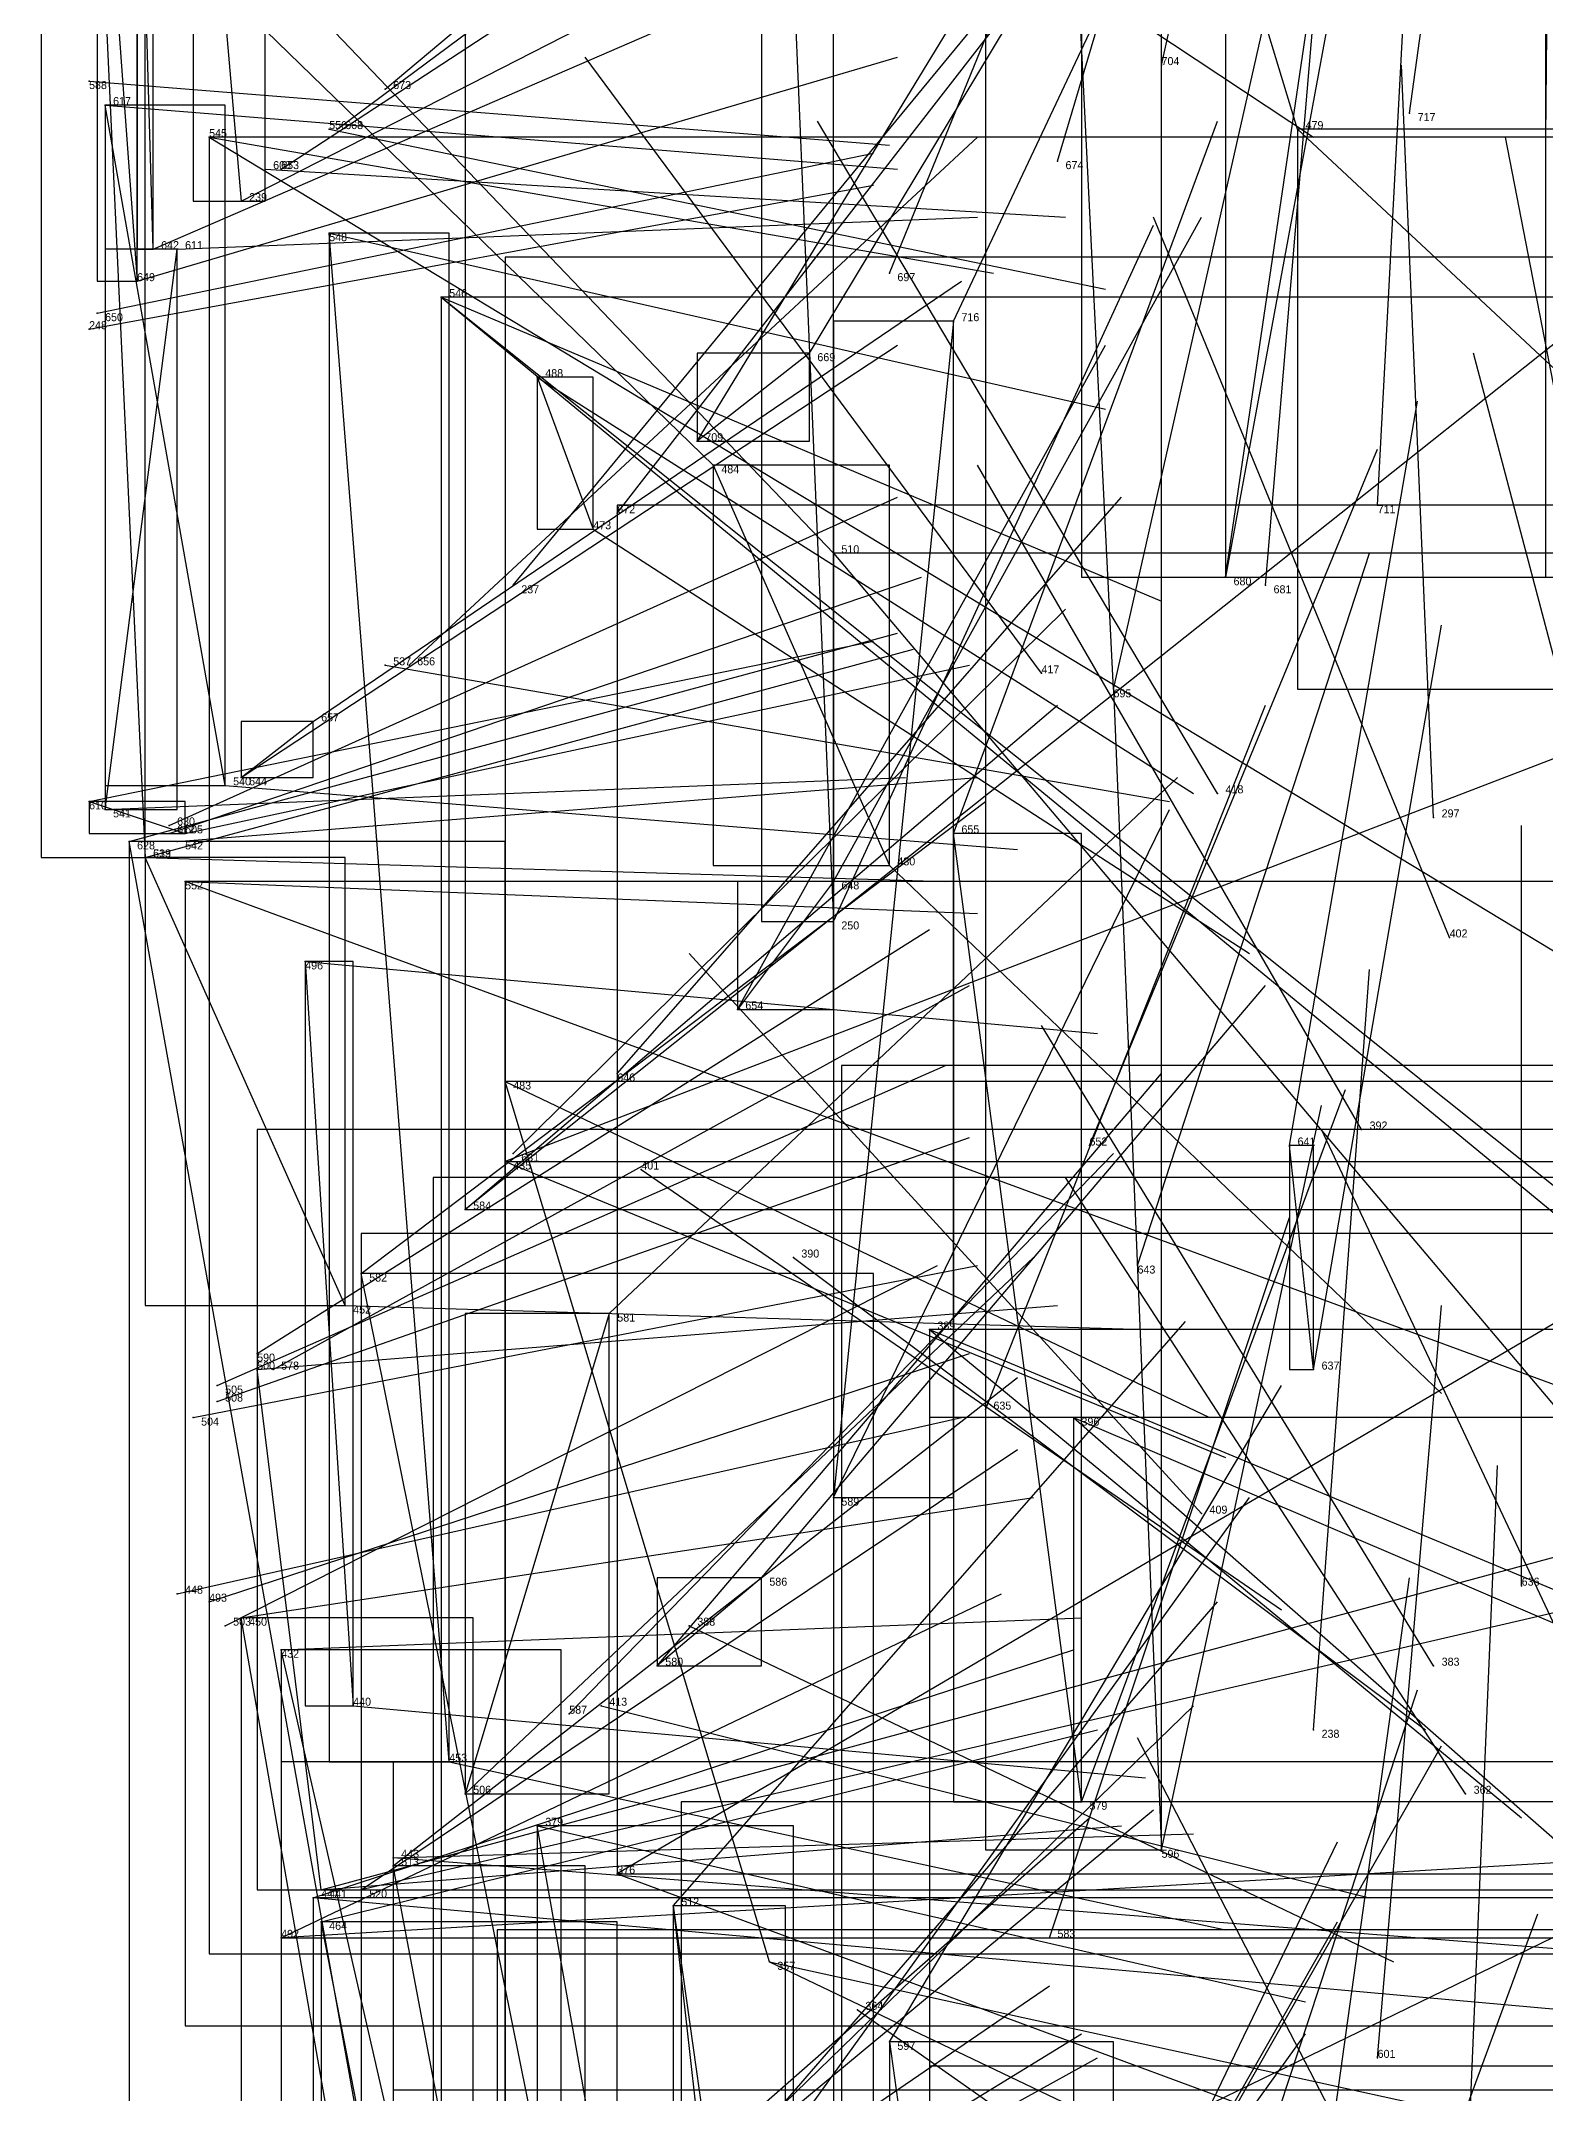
# Model space of a CAD drawing. Extents: x 59.1 to 70.8, y 600.3 to 605.1.
# Drawn here: x 68.106 to 68.294, y 601.1245 to 601.381 of the extents above; entities that cross this region are included whole.
import ezdxf

# ---------------------------------------------------------------- set-up
doc = ezdxf.new("R2010")
doc.units = 0
for name, color, linetype in [('Clients', 3, 'CONTINUOUS'), ('Facilities', 3, 'CONTINUOUS'), ('Facilities_lines', 3, 'CONTINUOUS'), ('Min_max_boxes', 1, 'CONTINUOUS'), ('Normals', 1, 'CONTINUOUS'), ('Source_points', 5, 'CONTINUOUS'), ('Text', 3, 'CONTINUOUS')]:
    doc.layers.add(name, color=color, linetype=linetype)

msp = doc.modelspace()

# ---------------------------------------------------------------- linework, layer by layer
at = {"layer": 'Clients', "color": 5}
for p in [(68.114, 601.373, 445.035), (68.131, 601.361, 445.398), (68.142, 601.357, 444.881), (68.123, 601.355, 445.076), (68.118, 601.351, 445.274), (68.188, 601.331, 445.565), (68.175, 601.32, 444.723), (68.254, 601.314, 445.521), (68.14, 601.296, 445.325), (68.124, 601.282, 445.007), (68.22, 601.282, 445.497), (68.117, 601.281, 445.098), (68.119, 601.279, 444.871), (68.119, 601.279, 445.076), (68.212, 601.278, 444.518), (68.124, 601.276, 444.792), (68.205, 601.271, 445.438), (68.193, 601.26, 445.378), (68.164, 601.251, 444.564), (68.164, 601.241, 444.606), (68.262, 601.243, 445.407), (68.159, 601.235, 445.196), (68.146, 601.227, 445.137), (68.133, 601.215, 444.755), (68.205, 601.199, 445.236), (68.131, 601.184, 444.673), (68.136, 601.18, 444.594), (68.183, 601.178, 445.119), (68.145, 601.173, 444.518), (68.159, 601.162, 444.999), (68.168, 601.158, 444.364), (68.15, 601.154, 444.543), (68.246, 601.155, 445.166), (68.15, 601.153, 444.938), (68.178, 601.152, 444.287), (68.14, 601.149, 444.743), (68.146, 601.15, 444.872), (68.141, 601.146, 444.678), (68.136, 601.144, 444.812)]:
    msp.add_point(p, dxfattribs=at)
at = {"layer": 'Facilities', "color": 3}
for p in [(68.246, 601.378, 445.801), (68.112, 601.376, 445.109), (68.149, 601.375, 445.582), (68.277, 601.372, 445.727), (68.127, 601.369, 444.957), (68.142, 601.37, 444.937), (68.143, 601.37, 445.522), (68.263, 601.37, 444.644), (68.294, 601.369, 445.621), (68.134, 601.365, 445.005), (68.136, 601.365, 445.458), (68.233, 601.366, 445.741), (68.12, 601.355, 445.335), (68.212, 601.352, 445.683), (68.156, 601.349, 444.804), (68.113, 601.347, 445.209), (68.22, 601.346, 445.578), (68.112, 601.345, 445.146), (68.202, 601.342, 445.624), (68.168, 601.339, 444.729), (68.19, 601.328, 444.651), (68.273, 601.323, 445.668), (68.178, 601.322, 445.504), (68.205, 601.317, 444.576), (68.165, 601.313, 445.444), (68.259, 601.313, 445.611), (68.149, 601.303, 444.799), (68.152, 601.303, 445.385), (68.231, 601.302, 444.499), (68.24, 601.3, 445.553), (68.129, 601.288, 444.874), (68.131, 601.289, 445.264), (68.253, 601.287, 444.42), (68.112, 601.286, 445.022), (68.114, 601.285, 444.945), (68.122, 601.283, 445.203), (68.122, 601.282, 445.138), (68.28, 601.284, 445.465), (68.123, 601.281, 444.944), (68.205, 601.276, 445.367), (68.282, 601.269, 444.343), (68.139, 601.266, 444.716), (68.178, 601.252, 445.318), (68.271, 601.245, 444.339), (68.165, 601.242, 445.259), (68.237, 601.243, 445.311), (68.181, 601.24, 444.487), (68.2, 601.229, 444.409), (68.243, 601.228, 445.35), (68.144, 601.223, 444.683), (68.177, 601.222, 445.129), (68.217, 601.22, 444.334), (68.133, 601.217, 445.079), (68.135, 601.215, 445.015), (68.265, 601.215, 445.257), (68.128, 601.213, 444.95), (68.128, 601.211, 444.885), (68.224, 601.21, 445.294), (68.125, 601.209, 444.823), (68.235, 601.209, 444.255), (68.251, 601.197, 444.179), (68.123, 601.187, 444.747), (68.196, 601.189, 445.177), (68.291, 601.188, 445.275), (68.127, 601.186, 444.823), (68.129, 601.183, 444.902), (68.187, 601.183, 444.395), (68.28, 601.178, 444.102), (68.172, 601.172, 445.056), (68.176, 601.173, 444.465), (68.265, 601.17, 445.221), (68.157, 601.166, 444.443), (68.284, 601.162, 444.103), (68.236, 601.161, 445.074), (68.141, 601.15, 444.613), (68.185, 601.148, 444.977), (68.232, 601.144, 445.105), (68.197, 601.141, 444.21), (68.208, 601.135, 444.133), (68.212, 601.131, 445.048), (68.273, 601.129, 445.02)]:
    msp.add_point(p, dxfattribs=at)
at = {"layer": 'Facilities_lines', "color": 3}
for p, q in [((68.24, 601.3, 445.553), (68.224, 601.622, 446.449)), ((68.106, 601.558, 445.822), (68.119, 601.279, 445.076)), ((68.294, 601.531, 445.103), (68.254, 601.314, 445.521)), ((68.196, 601.484, 446.116), (68.205, 601.271, 445.438)), ((68.437, 601.456, 445.073), (68.159, 601.235, 445.196)), ((68.125, 601.43, 445.566), (68.131, 601.361, 445.398)), ((68.12, 601.355, 445.335), (68.118, 601.425, 445.505)), ((68.113, 601.42, 445.376), (68.118, 601.351, 445.274)), ((68.129, 601.288, 444.874), (68.114, 601.373, 445.035)), ((68.127, 601.369, 444.957), (68.502, 601.142, 444.638)), ((68.263, 601.37, 444.644), (68.338, 601.3, 445.571)), ((68.157, 601.166, 444.443), (68.142, 601.357, 444.881)), ((68.114, 601.285, 444.945), (68.123, 601.355, 445.076)), ((68.458, 601.354, 445.198), (68.164, 601.241, 444.606)), ((68.156, 601.349, 444.804), (68.495, 601.07, 444.552)), ((68.156, 601.349, 444.804), (68.504, 601.071, 444.582)), ((68.22, 601.346, 445.578), (68.205, 601.199, 445.236)), ((68.202, 601.342, 445.624), (68.188, 601.331, 445.565)), ((68.168, 601.339, 444.729), (68.175, 601.32, 444.723)), ((68.19, 601.328, 444.651), (68.212, 601.278, 444.518)), ((68.469, 601.323, 445.041), (68.178, 601.152, 444.287)), ((68.205, 601.317, 444.576), (68.429, 601.052, 444.748)), ((68.24, 601.3, 445.553), (68.246, 601.155, 445.166)), ((68.131, 601.289, 445.264), (68.14, 601.296, 445.325)), ((68.112, 601.286, 445.022), (68.124, 601.282, 445.007)), ((68.236, 601.161, 445.074), (68.22, 601.282, 445.497)), ((68.164, 601.018, 444.328), (68.117, 601.281, 445.098)), ((68.144, 601.223, 444.683), (68.119, 601.279, 444.871)), ((68.513, 601.133, 444.522), (68.124, 601.276, 444.792)), ((68.205, 601.276, 445.367), (68.193, 601.26, 445.378)), ((68.139, 601.266, 444.716), (68.145, 601.173, 444.518)), ((68.197, 601.141, 444.21), (68.164, 601.251, 444.564)), ((68.141, 601.15, 444.613), (68.493, 601.245, 444.744)), ((68.265, 601.215, 445.257), (68.262, 601.243, 445.407)), ((68.155, 601.076, 444.334), (68.49, 601.239, 444.74)), ((68.499, 601.232, 444.448), (68.146, 601.15, 444.872)), ((68.21, 600.91, 444.269), (68.146, 601.227, 445.137)), ((68.177, 601.222, 445.129), (68.159, 601.162, 444.999)), ((68.217, 601.22, 444.334), (68.438, 601.128, 444.897)), ((68.141, 601.15, 444.613), (68.133, 601.215, 444.755)), ((68.235, 601.209, 444.255), (68.443, 601.12, 444.838)), ((68.196, 601.189, 445.177), (68.183, 601.178, 445.119)), ((68.16, 601.017, 444.263), (68.131, 601.184, 444.673)), ((68.171, 601.027, 444.193), (68.136, 601.18, 444.594)), ((68.51, 601.166, 444.356), (68.136, 601.144, 444.812)), ((68.2, 600.976, 443.889), (68.168, 601.158, 444.364)), ((68.52, 601.125, 444.465), (68.15, 601.154, 444.543)), ((68.174, 601.026, 444.586), (68.15, 601.153, 444.938)), ((68.53, 601.114, 444.232), (68.14, 601.149, 444.743)), ((68.178, 600.956, 444.102), (68.141, 601.146, 444.678)), ((68.185, 601.148, 444.977), (68.199, 601.048, 444.706)), ((68.185, 601.148, 444.977), (68.189, 601.112, 444.929)), ((68.197, 601.141, 444.21), (68.489, 601.077, 444.611)), ((68.212, 601.131, 445.048), (68.24, 600.933, 444.455))]:
    msp.add_line(p, q, dxfattribs=at)
at = {"layer": 'Min_max_boxes', "color": 1}
for p, q in [((68.236, 601.776, 445.558), (68.236, 601.314, 445.558)), ((68.236, 601.776, 445.965), (68.236, 601.314, 445.965)), ((68.224, 601.622, 445.166), (68.224, 601.155, 445.166)), ((68.224, 601.622, 446.449), (68.224, 601.155, 446.449)), ((68.246, 601.155, 445.166), (68.246, 601.622, 445.166)), ((68.246, 601.155, 446.449), (68.246, 601.622, 446.449)), ((68.106, 601.558, 445.076), (68.106, 601.279, 445.076)), ((68.106, 601.558, 445.822), (68.106, 601.279, 445.822)), ((68.119, 601.279, 445.076), (68.119, 601.558, 445.076)), ((68.119, 601.279, 445.822), (68.119, 601.558, 445.822)), ((68.254, 601.531, 445.103), (68.254, 601.314, 445.103)), ((68.254, 601.531, 445.521), (68.254, 601.314, 445.521)), ((68.294, 601.314, 445.103), (68.294, 601.531, 445.103)), ((68.294, 601.314, 445.521), (68.294, 601.531, 445.521)), ((68.196, 601.484, 445.438), (68.196, 601.271, 445.438)), ((68.196, 601.484, 446.116), (68.196, 601.271, 446.116)), ((68.205, 601.271, 445.438), (68.205, 601.484, 445.438)), ((68.205, 601.271, 446.116), (68.205, 601.484, 446.116)), ((68.159, 601.456, 444.587), (68.159, 601.235, 444.587)), ((68.159, 601.456, 445.196), (68.159, 601.235, 445.196)), ((68.125, 601.435, 445.398), (68.125, 601.361, 445.398)), ((68.125, 601.435, 445.626), (68.125, 601.361, 445.626)), ((68.134, 601.361, 445.398), (68.134, 601.435, 445.398)), ((68.134, 601.361, 445.626), (68.134, 601.435, 445.626)), ((68.118, 601.425, 445.335), (68.118, 601.355, 445.335)), ((68.118, 601.425, 445.505), (68.118, 601.355, 445.505)), ((68.12, 601.355, 445.335), (68.12, 601.425, 445.335)), ((68.12, 601.355, 445.505), (68.12, 601.425, 445.505)), ((68.113, 601.42, 445.274), (68.113, 601.351, 445.274)), ((68.113, 601.42, 445.376), (68.113, 601.351, 445.376)), ((68.118, 601.351, 445.274), (68.118, 601.42, 445.274)), ((68.118, 601.351, 445.376), (68.118, 601.42, 445.376)), ((68.129, 601.373, 444.874), (68.114, 601.373, 444.874)), ((68.114, 601.373, 444.874), (68.114, 601.288, 444.874)), ((68.129, 601.373, 445.035), (68.114, 601.373, 445.035)), ((68.114, 601.373, 445.035), (68.114, 601.288, 445.035)), ((68.114, 601.373, 444.874), (68.114, 601.373, 445.035)), ((68.129, 601.288, 444.874), (68.129, 601.373, 444.874)), ((68.129, 601.288, 445.035), (68.129, 601.373, 445.035)), ((68.129, 601.373, 444.874), (68.129, 601.373, 445.035)), ((68.502, 601.369, 444.638), (68.127, 601.369, 444.638)), ((68.127, 601.369, 444.638), (68.127, 601.142, 444.638)), ((68.502, 601.369, 444.957), (68.127, 601.369, 444.957)), ((68.127, 601.369, 444.957), (68.127, 601.142, 444.957)), ((68.127, 601.369, 444.638), (68.127, 601.369, 444.957)), ((68.338, 601.37, 444.644), (68.263, 601.37, 444.644)), ((68.263, 601.37, 444.644), (68.263, 601.3, 444.644)), ((68.338, 601.37, 445.571), (68.263, 601.37, 445.571)), ((68.263, 601.37, 445.571), (68.263, 601.3, 445.571)), ((68.263, 601.37, 444.644), (68.263, 601.37, 445.571)), ((68.125, 601.361, 445.398), (68.134, 601.361, 445.398)), ((68.125, 601.361, 445.626), (68.134, 601.361, 445.626)), ((68.125, 601.361, 445.398), (68.125, 601.361, 445.626)), ((68.134, 601.361, 445.398), (68.134, 601.361, 445.626)), ((68.157, 601.357, 444.443), (68.142, 601.357, 444.443)), ((68.142, 601.357, 444.443), (68.142, 601.166, 444.443)), ((68.157, 601.357, 444.881), (68.142, 601.357, 444.881)), ((68.142, 601.357, 444.881), (68.142, 601.166, 444.881)), ((68.142, 601.357, 444.443), (68.142, 601.357, 444.881)), ((68.157, 601.166, 444.443), (68.157, 601.357, 444.443)), ((68.157, 601.166, 444.881), (68.157, 601.357, 444.881)), ((68.157, 601.357, 444.443), (68.157, 601.357, 444.881)), ((68.123, 601.355, 444.945), (68.114, 601.355, 444.945)), ((68.114, 601.355, 444.945), (68.114, 601.285, 444.945)), ((68.123, 601.355, 445.076), (68.114, 601.355, 445.076)), ((68.114, 601.355, 445.076), (68.114, 601.285, 445.076)), ((68.114, 601.355, 444.945), (68.114, 601.355, 445.076)), ((68.118, 601.355, 445.335), (68.12, 601.355, 445.335)), ((68.118, 601.355, 445.505), (68.12, 601.355, 445.505)), ((68.118, 601.355, 445.335), (68.118, 601.355, 445.505)), ((68.12, 601.355, 445.335), (68.12, 601.355, 445.505)), ((68.123, 601.285, 444.945), (68.123, 601.355, 444.945)), ((68.123, 601.285, 445.076), (68.123, 601.355, 445.076)), ((68.123, 601.355, 444.945), (68.123, 601.355, 445.076)), ((68.458, 601.354, 444.606), (68.164, 601.354, 444.606)), ((68.164, 601.354, 444.606), (68.164, 601.241, 444.606)), ((68.458, 601.354, 445.198), (68.164, 601.354, 445.198)), ((68.164, 601.354, 445.198), (68.164, 601.241, 445.198)), ((68.164, 601.354, 444.606), (68.164, 601.354, 445.198)), ((68.113, 601.351, 445.274), (68.118, 601.351, 445.274)), ((68.113, 601.351, 445.376), (68.118, 601.351, 445.376)), ((68.113, 601.351, 445.274), (68.113, 601.351, 445.376)), ((68.118, 601.351, 445.274), (68.118, 601.351, 445.376)), ((68.504, 601.349, 444.552), (68.156, 601.349, 444.552)), ((68.156, 601.349, 444.552), (68.156, 601.07, 444.552)), ((68.504, 601.349, 444.804), (68.156, 601.349, 444.804)), ((68.156, 601.349, 444.804), (68.156, 601.07, 444.804)), ((68.156, 601.349, 444.552), (68.156, 601.349, 444.804)), ((68.22, 601.346, 445.236), (68.205, 601.346, 445.236)), ((68.205, 601.346, 445.236), (68.205, 601.199, 445.236)), ((68.22, 601.346, 445.578), (68.205, 601.346, 445.578)), ((68.205, 601.346, 445.578), (68.205, 601.199, 445.578)), ((68.205, 601.346, 445.236), (68.205, 601.346, 445.578)), ((68.22, 601.199, 445.236), (68.22, 601.346, 445.236)), ((68.22, 601.199, 445.578), (68.22, 601.346, 445.578)), ((68.22, 601.346, 445.236), (68.22, 601.346, 445.578)), ((68.202, 601.342, 445.565), (68.188, 601.342, 445.565)), ((68.188, 601.342, 445.565), (68.188, 601.331, 445.565)), ((68.202, 601.342, 445.624), (68.188, 601.342, 445.624)), ((68.188, 601.342, 445.624), (68.188, 601.331, 445.624)), ((68.188, 601.342, 445.565), (68.188, 601.342, 445.624)), ((68.202, 601.331, 445.565), (68.202, 601.342, 445.565)), ((68.202, 601.331, 445.624), (68.202, 601.342, 445.624)), ((68.202, 601.342, 445.565), (68.202, 601.342, 445.624)), ((68.175, 601.339, 444.723), (68.168, 601.339, 444.723)), ((68.168, 601.339, 444.723), (68.168, 601.32, 444.723)), ((68.175, 601.339, 444.729), (68.168, 601.339, 444.729)), ((68.168, 601.339, 444.729), (68.168, 601.32, 444.729)), ((68.168, 601.339, 444.723), (68.168, 601.339, 444.729)), ((68.175, 601.32, 444.723), (68.175, 601.339, 444.723)), ((68.175, 601.32, 444.729), (68.175, 601.339, 444.729)), ((68.175, 601.339, 444.723), (68.175, 601.339, 444.729)), ((68.188, 601.331, 445.565), (68.202, 601.331, 445.565)), ((68.188, 601.331, 445.624), (68.202, 601.331, 445.624)), ((68.188, 601.331, 445.565), (68.188, 601.331, 445.624)), ((68.202, 601.331, 445.565), (68.202, 601.331, 445.624)), ((68.212, 601.328, 444.518), (68.19, 601.328, 444.518)), ((68.19, 601.328, 444.518), (68.19, 601.278, 444.518)), ((68.212, 601.328, 444.651), (68.19, 601.328, 444.651)), ((68.19, 601.328, 444.651), (68.19, 601.278, 444.651)), ((68.19, 601.328, 444.518), (68.19, 601.328, 444.651)), ((68.212, 601.278, 444.518), (68.212, 601.328, 444.518)), ((68.212, 601.278, 444.651), (68.212, 601.328, 444.651)), ((68.212, 601.328, 444.518), (68.212, 601.328, 444.651)), ((68.469, 601.323, 444.287), (68.178, 601.323, 444.287)), ((68.178, 601.323, 444.287), (68.178, 601.152, 444.287)), ((68.469, 601.323, 445.041), (68.178, 601.323, 445.041)), ((68.178, 601.323, 445.041), (68.178, 601.152, 445.041)), ((68.178, 601.323, 444.287), (68.178, 601.323, 445.041)), ((68.168, 601.32, 444.723), (68.175, 601.32, 444.723)), ((68.168, 601.32, 444.729), (68.175, 601.32, 444.729)), ((68.168, 601.32, 444.723), (68.168, 601.32, 444.729)), ((68.175, 601.32, 444.723), (68.175, 601.32, 444.729)), ((68.429, 601.317, 444.576), (68.205, 601.317, 444.576)), ((68.205, 601.317, 444.576), (68.205, 601.052, 444.576)), ((68.429, 601.317, 444.748), (68.205, 601.317, 444.748)), ((68.205, 601.317, 444.748), (68.205, 601.052, 444.748)), ((68.205, 601.317, 444.576), (68.205, 601.317, 444.748)), ((68.236, 601.314, 445.558), (68.332, 601.314, 445.558)), ((68.236, 601.314, 445.965), (68.332, 601.314, 445.965)), ((68.236, 601.314, 445.558), (68.236, 601.314, 445.965)), ((68.254, 601.314, 445.103), (68.294, 601.314, 445.103)), ((68.254, 601.314, 445.521), (68.294, 601.314, 445.521)), ((68.254, 601.314, 445.103), (68.254, 601.314, 445.521)), ((68.294, 601.314, 445.103), (68.294, 601.314, 445.521)), ((68.263, 601.3, 444.644), (68.338, 601.3, 444.644)), ((68.263, 601.3, 445.571), (68.338, 601.3, 445.571)), ((68.263, 601.3, 444.644), (68.263, 601.3, 445.571)), ((68.14, 601.296, 445.264), (68.131, 601.296, 445.264)), ((68.131, 601.296, 445.264), (68.131, 601.289, 445.264)), ((68.14, 601.296, 445.325), (68.131, 601.296, 445.325)), ((68.131, 601.296, 445.325), (68.131, 601.289, 445.325)), ((68.131, 601.296, 445.264), (68.131, 601.296, 445.325)), ((68.14, 601.289, 445.264), (68.14, 601.296, 445.264)), ((68.14, 601.289, 445.325), (68.14, 601.296, 445.325)), ((68.14, 601.296, 445.264), (68.14, 601.296, 445.325)), ((68.114, 601.288, 444.874), (68.129, 601.288, 444.874)), ((68.114, 601.288, 445.035), (68.129, 601.288, 445.035)), ((68.114, 601.288, 444.874), (68.114, 601.288, 445.035)), ((68.129, 601.288, 444.874), (68.129, 601.288, 445.035)), ((68.131, 601.289, 445.264), (68.14, 601.289, 445.264)), ((68.131, 601.289, 445.325), (68.14, 601.289, 445.325)), ((68.131, 601.289, 445.264), (68.131, 601.289, 445.325)), ((68.14, 601.289, 445.264), (68.14, 601.289, 445.325)), ((68.124, 601.286, 445.007), (68.112, 601.286, 445.007)), ((68.112, 601.286, 445.007), (68.112, 601.282, 445.007)), ((68.124, 601.286, 445.022), (68.112, 601.286, 445.022)), ((68.112, 601.286, 445.022), (68.112, 601.282, 445.022)), ((68.112, 601.286, 445.007), (68.112, 601.286, 445.022)), ((68.114, 601.285, 444.945), (68.123, 601.285, 444.945)), ((68.114, 601.285, 445.076), (68.123, 601.285, 445.076)), ((68.114, 601.285, 444.945), (68.114, 601.285, 445.076)), ((68.123, 601.285, 444.945), (68.123, 601.285, 445.076)), ((68.124, 601.282, 445.007), (68.124, 601.286, 445.007)), ((68.124, 601.282, 445.022), (68.124, 601.286, 445.022)), ((68.124, 601.286, 445.007), (68.124, 601.286, 445.022)), ((68.112, 601.282, 445.007), (68.124, 601.282, 445.007)), ((68.112, 601.282, 445.022), (68.124, 601.282, 445.022)), ((68.112, 601.282, 445.007), (68.112, 601.282, 445.022)), ((68.124, 601.282, 445.007), (68.124, 601.282, 445.022)), ((68.236, 601.282, 445.074), (68.22, 601.282, 445.074)), ((68.22, 601.282, 445.074), (68.22, 601.161, 445.074)), ((68.236, 601.282, 445.497), (68.22, 601.282, 445.497)), ((68.22, 601.282, 445.497), (68.22, 601.161, 445.497)), ((68.22, 601.282, 445.074), (68.22, 601.282, 445.497)), ((68.236, 601.161, 445.074), (68.236, 601.282, 445.074)), ((68.236, 601.161, 445.497), (68.236, 601.282, 445.497)), ((68.236, 601.282, 445.074), (68.236, 601.282, 445.497)), ((68.164, 601.281, 444.328), (68.117, 601.281, 444.328)), ((68.117, 601.281, 444.328), (68.117, 601.018, 444.328)), ((68.164, 601.281, 445.098), (68.117, 601.281, 445.098)), ((68.117, 601.281, 445.098), (68.117, 601.018, 445.098)), ((68.117, 601.281, 444.328), (68.117, 601.281, 445.098)), ((68.164, 601.018, 444.328), (68.164, 601.281, 444.328)), ((68.164, 601.018, 445.098), (68.164, 601.281, 445.098)), ((68.164, 601.281, 444.328), (68.164, 601.281, 445.098)), ((68.106, 601.279, 445.076), (68.119, 601.279, 445.076)), ((68.106, 601.279, 445.822), (68.119, 601.279, 445.822)), ((68.106, 601.279, 445.076), (68.106, 601.279, 445.822)), ((68.144, 601.279, 444.683), (68.119, 601.279, 444.683)), ((68.119, 601.279, 444.683), (68.119, 601.223, 444.683)), ((68.144, 601.279, 444.871), (68.119, 601.279, 444.871)), ((68.119, 601.279, 444.871), (68.119, 601.223, 444.871)), ((68.119, 601.279, 444.683), (68.119, 601.279, 444.871)), ((68.119, 601.279, 445.076), (68.119, 601.279, 445.822)), ((68.144, 601.223, 444.683), (68.144, 601.279, 444.683)), ((68.144, 601.223, 444.871), (68.144, 601.279, 444.871)), ((68.144, 601.279, 444.683), (68.144, 601.279, 444.871)), ((68.19, 601.278, 444.518), (68.212, 601.278, 444.518)), ((68.19, 601.278, 444.651), (68.212, 601.278, 444.651)), ((68.19, 601.278, 444.518), (68.19, 601.278, 444.651)), ((68.212, 601.278, 444.518), (68.212, 601.278, 444.651)), ((68.513, 601.276, 444.522), (68.124, 601.276, 444.522)), ((68.124, 601.276, 444.522), (68.124, 601.133, 444.522)), ((68.513, 601.276, 444.792), (68.124, 601.276, 444.792)), ((68.124, 601.276, 444.792), (68.124, 601.133, 444.792)), ((68.124, 601.276, 444.522), (68.124, 601.276, 444.792)), ((68.205, 601.276, 445.367), (68.193, 601.276, 445.367)), ((68.193, 601.276, 445.367), (68.193, 601.26, 445.367)), ((68.205, 601.276, 445.378), (68.193, 601.276, 445.378)), ((68.193, 601.276, 445.378), (68.193, 601.26, 445.378)), ((68.193, 601.276, 445.367), (68.193, 601.276, 445.378)), ((68.205, 601.26, 445.367), (68.205, 601.276, 445.367)), ((68.205, 601.26, 445.378), (68.205, 601.276, 445.378)), ((68.205, 601.276, 445.367), (68.205, 601.276, 445.378)), ((68.196, 601.271, 445.438), (68.205, 601.271, 445.438)), ((68.196, 601.271, 446.116), (68.205, 601.271, 446.116)), ((68.196, 601.271, 445.438), (68.196, 601.271, 446.116)), ((68.205, 601.271, 445.438), (68.205, 601.271, 446.116)), ((68.145, 601.266, 444.518), (68.139, 601.266, 444.518)), ((68.139, 601.266, 444.518), (68.139, 601.173, 444.518)), ((68.145, 601.266, 444.716), (68.139, 601.266, 444.716)), ((68.139, 601.266, 444.716), (68.139, 601.173, 444.716)), ((68.139, 601.266, 444.518), (68.139, 601.266, 444.716)), ((68.145, 601.173, 444.518), (68.145, 601.266, 444.518)), ((68.145, 601.173, 444.716), (68.145, 601.266, 444.716)), ((68.145, 601.266, 444.518), (68.145, 601.266, 444.716)), ((68.193, 601.26, 445.367), (68.205, 601.26, 445.367)), ((68.193, 601.26, 445.378), (68.205, 601.26, 445.378)), ((68.193, 601.26, 445.367), (68.193, 601.26, 445.378)), ((68.205, 601.26, 445.367), (68.205, 601.26, 445.378)), ((68.489, 601.251, 444.21), (68.164, 601.251, 444.21)), ((68.164, 601.251, 444.21), (68.164, 601.077, 444.21)), ((68.489, 601.251, 444.611), (68.164, 601.251, 444.611)), ((68.164, 601.251, 444.611), (68.164, 601.077, 444.611)), ((68.164, 601.251, 444.21), (68.164, 601.251, 444.611)), ((68.475, 601.253, 444.206), (68.206, 601.253, 444.206)), ((68.206, 601.253, 444.206), (68.206, 600.904, 444.206)), ((68.475, 601.253, 444.504), (68.206, 601.253, 444.504)), ((68.206, 601.253, 444.504), (68.206, 600.904, 444.504)), ((68.206, 601.253, 444.206), (68.206, 601.253, 444.504)), ((68.493, 601.245, 444.613), (68.133, 601.245, 444.613)), ((68.133, 601.245, 444.613), (68.133, 601.15, 444.613)), ((68.493, 601.245, 444.755), (68.133, 601.245, 444.755)), ((68.133, 601.245, 444.755), (68.133, 601.15, 444.755)), ((68.133, 601.245, 444.613), (68.133, 601.245, 444.755)), ((68.164, 601.241, 444.606), (68.458, 601.241, 444.606)), ((68.164, 601.241, 445.198), (68.458, 601.241, 445.198)), ((68.164, 601.241, 444.606), (68.164, 601.241, 445.198)), ((68.265, 601.243, 445.257), (68.262, 601.243, 445.257)), ((68.262, 601.243, 445.257), (68.262, 601.215, 445.257)), ((68.265, 601.243, 445.407), (68.262, 601.243, 445.407)), ((68.262, 601.243, 445.407), (68.262, 601.215, 445.407)), ((68.262, 601.243, 445.257), (68.262, 601.243, 445.407)), ((68.265, 601.215, 445.257), (68.265, 601.243, 445.257)), ((68.265, 601.215, 445.407), (68.265, 601.243, 445.407)), ((68.265, 601.243, 445.257), (68.265, 601.243, 445.407)), ((68.49, 601.239, 444.334), (68.155, 601.239, 444.334)), ((68.155, 601.239, 444.334), (68.155, 601.076, 444.334)), ((68.49, 601.239, 444.74), (68.155, 601.239, 444.74)), ((68.155, 601.239, 444.74), (68.155, 601.076, 444.74)), ((68.155, 601.239, 444.334), (68.155, 601.239, 444.74)), ((68.159, 601.235, 444.587), (68.437, 601.235, 444.587)), ((68.159, 601.235, 445.196), (68.437, 601.235, 445.196)), ((68.159, 601.235, 444.587), (68.159, 601.235, 445.196)), ((68.499, 601.232, 444.448), (68.146, 601.232, 444.448)), ((68.146, 601.232, 444.448), (68.146, 601.15, 444.448)), ((68.499, 601.232, 444.872), (68.146, 601.232, 444.872)), ((68.146, 601.232, 444.872), (68.146, 601.15, 444.872)), ((68.146, 601.232, 444.448), (68.146, 601.232, 444.872)), ((68.21, 601.227, 444.269), (68.146, 601.227, 444.269)), ((68.146, 601.227, 444.269), (68.146, 600.91, 444.269)), ((68.21, 601.227, 445.137), (68.146, 601.227, 445.137)), ((68.146, 601.227, 445.137), (68.146, 600.91, 445.137)), ((68.146, 601.227, 444.269), (68.146, 601.227, 445.137)), ((68.21, 600.91, 444.269), (68.21, 601.227, 444.269)), ((68.21, 600.91, 445.137), (68.21, 601.227, 445.137)), ((68.21, 601.227, 444.269), (68.21, 601.227, 445.137)), ((68.119, 601.223, 444.683), (68.144, 601.223, 444.683)), ((68.119, 601.223, 444.871), (68.144, 601.223, 444.871)), ((68.119, 601.223, 444.683), (68.119, 601.223, 444.871)), ((68.144, 601.223, 444.683), (68.144, 601.223, 444.871)), ((68.177, 601.222, 444.999), (68.159, 601.222, 444.999)), ((68.159, 601.222, 444.999), (68.159, 601.162, 444.999)), ((68.177, 601.222, 445.129), (68.159, 601.222, 445.129)), ((68.159, 601.222, 445.129), (68.159, 601.162, 445.129)), ((68.159, 601.222, 444.999), (68.159, 601.222, 445.129)), ((68.177, 601.162, 444.999), (68.177, 601.222, 444.999)), ((68.177, 601.162, 445.129), (68.177, 601.222, 445.129)), ((68.177, 601.222, 444.999), (68.177, 601.222, 445.129)), ((68.438, 601.22, 444.334), (68.217, 601.22, 444.334)), ((68.217, 601.22, 444.334), (68.217, 601.128, 444.334)), ((68.438, 601.22, 444.897), (68.217, 601.22, 444.897)), ((68.217, 601.22, 444.897), (68.217, 601.128, 444.897)), ((68.217, 601.22, 444.334), (68.217, 601.22, 444.897)), ((68.262, 601.215, 445.257), (68.265, 601.215, 445.257)), ((68.262, 601.215, 445.407), (68.265, 601.215, 445.407)), ((68.262, 601.215, 445.257), (68.262, 601.215, 445.407)), ((68.265, 601.215, 445.257), (68.265, 601.215, 445.407)), ((68.446, 601.209, 444.297), (68.217, 601.209, 444.297)), ((68.217, 601.209, 444.297), (68.217, 600.916, 444.297)), ((68.446, 601.209, 444.334), (68.217, 601.209, 444.334)), ((68.217, 601.209, 444.334), (68.217, 600.916, 444.334)), ((68.217, 601.209, 444.297), (68.217, 601.209, 444.334)), ((68.443, 601.209, 444.255), (68.235, 601.209, 444.255)), ((68.235, 601.209, 444.255), (68.235, 601.12, 444.255)), ((68.443, 601.209, 444.838), (68.235, 601.209, 444.838)), ((68.235, 601.209, 444.838), (68.235, 601.12, 444.838)), ((68.235, 601.209, 444.255), (68.235, 601.209, 444.838)), ((68.205, 601.199, 445.236), (68.22, 601.199, 445.236)), ((68.205, 601.199, 445.578), (68.22, 601.199, 445.578)), ((68.205, 601.199, 445.236), (68.205, 601.199, 445.578)), ((68.22, 601.199, 445.236), (68.22, 601.199, 445.578)), ((68.196, 601.189, 445.119), (68.183, 601.189, 445.119)), ((68.183, 601.189, 445.119), (68.183, 601.178, 445.119)), ((68.196, 601.189, 445.177), (68.183, 601.189, 445.177)), ((68.183, 601.189, 445.177), (68.183, 601.178, 445.177)), ((68.183, 601.189, 445.119), (68.183, 601.189, 445.177)), ((68.196, 601.178, 445.119), (68.196, 601.189, 445.119)), ((68.196, 601.178, 445.177), (68.196, 601.189, 445.177)), ((68.196, 601.189, 445.119), (68.196, 601.189, 445.177)), ((68.16, 601.184, 444.263), (68.131, 601.184, 444.263)), ((68.131, 601.184, 444.263), (68.131, 601.017, 444.263)), ((68.16, 601.184, 444.673), (68.131, 601.184, 444.673)), ((68.131, 601.184, 444.673), (68.131, 601.017, 444.673)), ((68.131, 601.184, 444.263), (68.131, 601.184, 444.673)), ((68.16, 601.017, 444.263), (68.16, 601.184, 444.263)), ((68.16, 601.017, 444.673), (68.16, 601.184, 444.673)), ((68.16, 601.184, 444.263), (68.16, 601.184, 444.673)), ((68.171, 601.18, 444.193), (68.136, 601.18, 444.193)), ((68.136, 601.18, 444.193), (68.136, 601.027, 444.193)), ((68.171, 601.18, 444.594), (68.136, 601.18, 444.594)), ((68.136, 601.18, 444.594), (68.136, 601.027, 444.594)), ((68.136, 601.18, 444.193), (68.136, 601.18, 444.594)), ((68.171, 601.027, 444.193), (68.171, 601.18, 444.193)), ((68.171, 601.027, 444.594), (68.171, 601.18, 444.594)), ((68.171, 601.18, 444.193), (68.171, 601.18, 444.594)), ((68.183, 601.178, 445.119), (68.196, 601.178, 445.119)), ((68.183, 601.178, 445.177), (68.196, 601.178, 445.177)), ((68.183, 601.178, 445.119), (68.183, 601.178, 445.177)), ((68.196, 601.178, 445.119), (68.196, 601.178, 445.177)), ((68.139, 601.173, 444.518), (68.145, 601.173, 444.518)), ((68.139, 601.173, 444.716), (68.145, 601.173, 444.716)), ((68.139, 601.173, 444.518), (68.139, 601.173, 444.716)), ((68.145, 601.173, 444.518), (68.145, 601.173, 444.716)), ((68.51, 601.166, 444.356), (68.136, 601.166, 444.356)), ((68.136, 601.166, 444.356), (68.136, 601.144, 444.356)), ((68.51, 601.166, 444.812), (68.136, 601.166, 444.812)), ((68.136, 601.166, 444.812), (68.136, 601.144, 444.812)), ((68.136, 601.166, 444.356), (68.136, 601.166, 444.812)), ((68.142, 601.166, 444.443), (68.157, 601.166, 444.443)), ((68.142, 601.166, 444.881), (68.157, 601.166, 444.881)), ((68.142, 601.166, 444.443), (68.142, 601.166, 444.881)), ((68.52, 601.166, 444.465), (68.15, 601.166, 444.465)), ((68.15, 601.166, 444.465), (68.15, 601.125, 444.465)), ((68.52, 601.166, 444.588), (68.15, 601.166, 444.588)), ((68.15, 601.166, 444.588), (68.15, 601.125, 444.588)), ((68.15, 601.166, 444.465), (68.15, 601.166, 444.588)), ((68.157, 601.166, 444.443), (68.157, 601.166, 444.881)), ((68.159, 601.162, 444.999), (68.177, 601.162, 444.999)), ((68.159, 601.162, 445.129), (68.177, 601.162, 445.129)), ((68.159, 601.162, 444.999), (68.159, 601.162, 445.129)), ((68.177, 601.162, 444.999), (68.177, 601.162, 445.129)), ((68.501, 601.161, 444.084), (68.186, 601.161, 444.084)), ((68.186, 601.161, 444.084), (68.186, 600.893, 444.084)), ((68.501, 601.161, 444.284), (68.186, 601.161, 444.284)), ((68.186, 601.161, 444.284), (68.186, 600.893, 444.284)), ((68.186, 601.161, 444.084), (68.186, 601.161, 444.284)), ((68.22, 601.161, 445.074), (68.236, 601.161, 445.074)), ((68.22, 601.161, 445.497), (68.236, 601.161, 445.497)), ((68.22, 601.161, 445.074), (68.22, 601.161, 445.497)), ((68.236, 601.161, 445.074), (68.236, 601.161, 445.497)), ((68.2, 601.158, 443.889), (68.168, 601.158, 443.889)), ((68.168, 601.158, 443.889), (68.168, 600.976, 443.889)), ((68.2, 601.158, 444.364), (68.168, 601.158, 444.364)), ((68.168, 601.158, 444.364), (68.168, 600.976, 444.364)), ((68.168, 601.158, 443.889), (68.168, 601.158, 444.364)), ((68.2, 600.976, 443.889), (68.2, 601.158, 443.889)), ((68.2, 600.976, 444.364), (68.2, 601.158, 444.364)), ((68.2, 601.158, 443.889), (68.2, 601.158, 444.364)), ((68.224, 601.155, 445.166), (68.246, 601.155, 445.166)), ((68.224, 601.155, 446.449), (68.246, 601.155, 446.449)), ((68.224, 601.155, 445.166), (68.224, 601.155, 446.449)), ((68.246, 601.155, 445.166), (68.246, 601.155, 446.449)), ((68.174, 601.153, 444.586), (68.15, 601.153, 444.586)), ((68.15, 601.153, 444.586), (68.15, 601.026, 444.586)), ((68.174, 601.153, 444.938), (68.15, 601.153, 444.938)), ((68.15, 601.153, 444.938), (68.15, 601.026, 444.938)), ((68.15, 601.153, 444.586), (68.15, 601.153, 444.938)), ((68.174, 601.026, 444.586), (68.174, 601.153, 444.586)), ((68.174, 601.026, 444.938), (68.174, 601.153, 444.938)), ((68.174, 601.153, 444.586), (68.174, 601.153, 444.938)), ((68.178, 601.152, 444.287), (68.469, 601.152, 444.287)), ((68.178, 601.152, 445.041), (68.469, 601.152, 445.041)), ((68.178, 601.152, 444.287), (68.178, 601.152, 445.041)), ((68.133, 601.15, 444.613), (68.493, 601.15, 444.613)), ((68.133, 601.15, 444.755), (68.493, 601.15, 444.755)), ((68.133, 601.15, 444.613), (68.133, 601.15, 444.755)), ((68.53, 601.149, 444.232), (68.14, 601.149, 444.232)), ((68.14, 601.149, 444.232), (68.14, 601.114, 444.232)), ((68.53, 601.149, 444.743), (68.14, 601.149, 444.743)), ((68.14, 601.149, 444.743), (68.14, 601.114, 444.743)), ((68.14, 601.149, 444.232), (68.14, 601.149, 444.743)), ((68.146, 601.15, 444.448), (68.499, 601.15, 444.448)), ((68.146, 601.15, 444.872), (68.499, 601.15, 444.872)), ((68.146, 601.15, 444.448), (68.146, 601.15, 444.872)), ((68.178, 601.146, 444.102), (68.141, 601.146, 444.102)), ((68.141, 601.146, 444.102), (68.141, 600.956, 444.102)), ((68.178, 601.146, 444.678), (68.141, 601.146, 444.678)), ((68.141, 601.146, 444.678), (68.141, 600.956, 444.678)), ((68.141, 601.146, 444.102), (68.141, 601.146, 444.678)), ((68.178, 600.956, 444.102), (68.178, 601.146, 444.102)), ((68.178, 600.956, 444.678), (68.178, 601.146, 444.678)), ((68.178, 601.146, 444.102), (68.178, 601.146, 444.678)), ((68.199, 601.148, 444.706), (68.185, 601.148, 444.706)), ((68.185, 601.148, 444.706), (68.185, 601.048, 444.706)), ((68.199, 601.148, 444.977), (68.185, 601.148, 444.977)), ((68.185, 601.148, 444.977), (68.185, 601.048, 444.977)), ((68.185, 601.148, 444.706), (68.185, 601.148, 444.977)), ((68.199, 601.048, 444.706), (68.199, 601.148, 444.706)), ((68.199, 601.048, 444.977), (68.199, 601.148, 444.977)), ((68.199, 601.148, 444.706), (68.199, 601.148, 444.977)), ((68.136, 601.144, 444.356), (68.51, 601.144, 444.356)), ((68.136, 601.144, 444.812), (68.51, 601.144, 444.812)), ((68.136, 601.144, 444.356), (68.136, 601.144, 444.812)), ((68.481, 601.145, 444.136), (68.163, 601.145, 444.136)), ((68.163, 601.145, 444.136), (68.163, 601.094, 444.136)), ((68.481, 601.145, 444.742), (68.163, 601.145, 444.742)), ((68.163, 601.145, 444.742), (68.163, 601.094, 444.742)), ((68.163, 601.145, 444.136), (68.163, 601.145, 444.742)), ((68.127, 601.142, 444.638), (68.502, 601.142, 444.638)), ((68.127, 601.142, 444.957), (68.502, 601.142, 444.957)), ((68.127, 601.142, 444.638), (68.127, 601.142, 444.957)), ((68.124, 601.133, 444.522), (68.513, 601.133, 444.522)), ((68.124, 601.133, 444.792), (68.513, 601.133, 444.792)), ((68.124, 601.133, 444.522), (68.124, 601.133, 444.792)), ((68.24, 601.131, 444.455), (68.212, 601.131, 444.455)), ((68.212, 601.131, 444.455), (68.212, 600.933, 444.455)), ((68.24, 601.131, 445.048), (68.212, 601.131, 445.048)), ((68.212, 601.131, 445.048), (68.212, 600.933, 445.048)), ((68.212, 601.131, 444.455), (68.212, 601.131, 445.048)), ((68.24, 600.933, 444.455), (68.24, 601.131, 444.455)), ((68.24, 600.933, 445.048), (68.24, 601.131, 445.048)), ((68.24, 601.131, 444.455), (68.24, 601.131, 445.048)), ((68.217, 601.128, 444.334), (68.438, 601.128, 444.334)), ((68.217, 601.128, 444.897), (68.438, 601.128, 444.897)), ((68.217, 601.128, 444.334), (68.217, 601.128, 444.897)), ((68.15, 601.125, 444.465), (68.52, 601.125, 444.465)), ((68.15, 601.125, 444.588), (68.52, 601.125, 444.588)), ((68.15, 601.125, 444.465), (68.15, 601.125, 444.588))]:
    msp.add_line(p, q, dxfattribs=at)
at = {"layer": 'Normals', "color": 1}
for p, q in [((68.246, 601.378, 445.801), (68.267, 601.472, 445.776)), ((68.277, 601.372, 445.727), (68.29, 601.466, 445.695)), ((68.294, 601.369, 445.621), (68.295, 601.466, 445.595)), ((68.263, 601.37, 444.644), (68.235, 601.462, 444.616)), ((68.233, 601.366, 445.741), (68.26, 601.457, 445.71)), ((68.212, 601.352, 445.683), (68.248, 601.44, 445.654)), ((68.149, 601.375, 445.582), (68.224, 601.438, 445.56)), ((68.22, 601.346, 445.578), (68.261, 601.433, 445.55)), ((68.143, 601.37, 445.522), (68.221, 601.428, 445.499)), ((68.202, 601.342, 445.624), (68.252, 601.425, 445.599)), ((68.185, 601.422, 444.874), (68.265, 601.369, 444.902)), ((68.136, 601.365, 445.458), (68.217, 601.418, 445.434)), ((68.273, 601.323, 445.668), (68.278, 601.417, 445.635)), ((68.188, 601.331, 445.565), (68.238, 601.413, 445.539)), ((68.254, 601.314, 445.521), (68.268, 601.409, 445.493)), ((68.259, 601.313, 445.611), (68.267, 601.408, 445.581)), ((68.131, 601.361, 445.398), (68.219, 601.406, 445.382)), ((68.178, 601.322, 445.504), (68.237, 601.398, 445.476)), ((68.19, 601.328, 444.651), (68.121, 601.395, 444.623)), ((68.12, 601.355, 445.335), (68.21, 601.394, 445.318)), ((68.24, 601.3, 445.553), (68.261, 601.393, 445.523)), ((68.165, 601.313, 445.444), (68.226, 601.387, 445.416)), ((68.205, 601.317, 444.576), (68.139, 601.386, 444.547)), ((68.118, 601.351, 445.274), (68.213, 601.379, 445.263)), ((68.231, 601.302, 444.499), (68.174, 601.379, 444.471)), ((68.28, 601.284, 445.465), (68.276, 601.378, 445.431)), ((68.112, 601.376, 445.109), (68.212, 601.368, 445.112)), ((68.114, 601.373, 445.035), (68.213, 601.365, 445.044)), ((68.127, 601.369, 444.957), (68.225, 601.352, 444.97)), ((68.142, 601.37, 444.937), (68.239, 601.35, 444.948)), ((68.152, 601.303, 445.385), (68.223, 601.369, 445.361)), ((68.253, 601.287, 444.42), (68.203, 601.371, 444.397)), ((68.22, 601.282, 445.497), (68.253, 601.371, 445.465)), ((68.307, 601.276, 445.522), (68.289, 601.369, 445.489)), ((68.113, 601.347, 445.209), (68.21, 601.367, 445.199)), ((68.134, 601.365, 445.005), (68.234, 601.359, 445.011)), ((68.112, 601.345, 445.146), (68.21, 601.363, 445.138)), ((68.123, 601.355, 445.076), (68.223, 601.359, 445.077)), ((68.205, 601.276, 445.367), (68.251, 601.359, 445.335)), ((68.282, 601.269, 444.343), (68.245, 601.359, 444.319)), ((68.142, 601.357, 444.881), (68.239, 601.335, 444.894)), ((68.205, 601.271, 445.438), (68.245, 601.358, 445.408)), ((68.14, 601.296, 445.325), (68.221, 601.351, 445.305)), ((68.156, 601.349, 444.804), (68.246, 601.311, 444.827)), ((68.131, 601.289, 445.264), (68.213, 601.343, 445.244)), ((68.193, 601.26, 445.378), (68.239, 601.343, 445.346)), ((68.309, 601.251, 444.266), (68.285, 601.342, 444.233)), ((68.168, 601.339, 444.729), (68.25, 601.287, 444.754)), ((68.262, 601.243, 445.407), (68.278, 601.336, 445.373)), ((68.271, 601.245, 444.339), (68.223, 601.328, 444.31)), ((68.237, 601.243, 445.311), (68.273, 601.33, 445.277)), ((68.122, 601.283, 445.203), (68.213, 601.324, 445.19)), ((68.178, 601.252, 445.318), (68.241, 601.324, 445.287)), ((68.175, 601.32, 444.723), (68.257, 601.267, 444.747)), ((68.243, 601.228, 445.35), (68.272, 601.317, 445.316)), ((68.122, 601.282, 445.138), (68.216, 601.314, 445.127)), ((68.165, 601.242, 445.259), (68.234, 601.31, 445.234)), ((68.265, 601.215, 445.257), (68.281, 601.308, 445.224)), ((68.112, 601.286, 445.022), (68.21, 601.306, 445.018)), ((68.117, 601.281, 445.098), (68.213, 601.307, 445.089)), ((68.119, 601.279, 445.076), (68.215, 601.305, 445.07)), ((68.124, 601.282, 445.007), (68.222, 601.303, 445.002)), ((68.149, 601.303, 444.799), (68.247, 601.286, 444.808)), ((68.159, 601.235, 445.196), (68.233, 601.298, 445.174)), ((68.224, 601.21, 445.294), (68.259, 601.298, 445.263)), ((68.114, 601.285, 444.945), (68.214, 601.289, 444.946)), ((68.123, 601.281, 444.944), (68.223, 601.289, 444.944)), ((68.129, 601.288, 444.874), (68.228, 601.28, 444.883)), ((68.177, 601.222, 445.129), (68.248, 601.289, 445.108)), ((68.146, 601.227, 445.137), (68.224, 601.286, 445.118)), ((68.205, 601.199, 445.236), (68.247, 601.285, 445.207)), ((68.291, 601.188, 445.275), (68.291, 601.283, 445.242)), ((68.119, 601.279, 444.871), (68.219, 601.276, 444.878)), ((68.212, 601.278, 444.518), (68.281, 601.212, 444.546)), ((68.124, 601.276, 444.792), (68.223, 601.272, 444.801)), ((68.133, 601.217, 445.079), (68.217, 601.27, 445.066)), ((68.251, 601.197, 444.179), (68.187, 601.267, 444.146)), ((68.139, 601.266, 444.716), (68.238, 601.257, 444.728)), ((68.265, 601.17, 445.221), (68.272, 601.265, 445.192)), ((68.135, 601.215, 445.015), (68.222, 601.263, 445)), ((68.196, 601.189, 445.177), (68.259, 601.263, 445.152)), ((68.28, 601.178, 444.102), (68.231, 601.258, 444.068)), ((68.128, 601.213, 444.95), (68.219, 601.253, 444.941)), ((68.164, 601.251, 444.564), (68.252, 601.209, 444.586)), ((68.183, 601.178, 445.119), (68.246, 601.252, 445.095)), ((68.236, 601.161, 445.074), (68.269, 601.25, 445.042)), ((68.246, 601.155, 445.166), (68.266, 601.248, 445.136)), ((68.128, 601.211, 444.885), (68.222, 601.244, 444.877)), ((68.305, 601.162, 444.023), (68.266, 601.245, 443.984)), ((68.164, 601.241, 444.606), (68.254, 601.204, 444.629)), ((68.172, 601.172, 445.056), (68.24, 601.242, 445.034)), ((68.181, 601.24, 444.487), (68.261, 601.185, 444.511)), ((68.284, 601.162, 444.103), (68.234, 601.239, 444.063)), ((68.232, 601.144, 445.105), (68.262, 601.234, 445.074)), ((68.125, 601.209, 444.823), (68.223, 601.228, 444.823)), ((68.129, 601.183, 444.902), (68.218, 601.228, 444.891)), ((68.159, 601.162, 444.999), (68.23, 601.229, 444.978)), ((68.2, 601.229, 444.409), (68.279, 601.17, 444.427)), ((68.133, 601.215, 444.755), (68.233, 601.223, 444.761)), ((68.144, 601.223, 444.683), (68.244, 601.22, 444.689)), ((68.273, 601.129, 445.02), (68.281, 601.223, 444.986)), ((68.185, 601.148, 444.977), (68.249, 601.221, 444.954)), ((68.217, 601.22, 444.334), (68.291, 601.159, 444.362)), ((68.127, 601.186, 444.823), (68.222, 601.217, 444.819)), ((68.15, 601.153, 444.938), (68.228, 601.214, 444.923)), ((68.212, 601.131, 445.048), (68.261, 601.213, 445.021)), ((68.123, 601.187, 444.747), (68.221, 601.209, 444.747)), ((68.235, 601.209, 444.255), (68.308, 601.145, 444.28)), ((68.146, 601.15, 444.872), (68.228, 601.205, 444.857)), ((68.284, 601.109, 445.063), (68.288, 601.203, 445.029)), ((68.131, 601.184, 444.673), (68.23, 601.199, 444.673)), ((68.2, 601.12, 444.987), (68.257, 601.199, 444.963)), ((68.136, 601.144, 444.812), (68.226, 601.187, 444.803)), ((68.264, 601.096, 445.003), (68.277, 601.189, 444.969)), ((68.189, 601.112, 444.929), (68.253, 601.186, 444.906)), ((68.136, 601.18, 444.594), (68.236, 601.184, 444.601)), ((68.187, 601.183, 444.395), (68.275, 601.141, 444.416)), ((68.14, 601.149, 444.743), (68.235, 601.18, 444.738)), ((68.248, 601.084, 444.946), (68.278, 601.175, 444.917)), ((68.145, 601.173, 444.518), (68.244, 601.164, 444.531)), ((68.176, 601.173, 444.465), (68.272, 601.149, 444.478)), ((68.18, 601.105, 444.869), (68.25, 601.173, 444.85)), ((68.141, 601.146, 444.678), (68.238, 601.17, 444.674)), ((68.287, 601.084, 443.823), (68.243, 601.169, 443.794)), ((68.233, 601.084, 444.842), (68.281, 601.168, 444.816)), ((68.157, 601.166, 444.443), (68.254, 601.145, 444.455)), ((68.163, 601.094, 444.742), (68.237, 601.159, 444.727)), ((68.169, 601.097, 444.806), (68.245, 601.16, 444.789)), ((68.141, 601.15, 444.613), (68.241, 601.158, 444.618)), ((68.15, 601.154, 444.543), (68.25, 601.157, 444.551)), ((68.168, 601.158, 444.364), (68.264, 601.136, 444.378)), ((68.226, 601.069, 444.889), (68.268, 601.156, 444.865)), ((68.178, 601.152, 444.287), (68.27, 601.118, 444.305)), ((68.22, 601.062, 444.829), (68.268, 601.146, 444.804)), ((68.26, 601.057, 444.787), (68.293, 601.147, 444.757)), ((68.197, 601.141, 444.21), (68.285, 601.099, 444.233)), ((68.15, 601.082, 444.686), (68.232, 601.138, 444.675)), ((68.208, 601.135, 444.133), (68.285, 601.081, 444.166)), ((68.151, 601.08, 444.64), (68.236, 601.132, 444.629)), ((68.207, 601.053, 444.768), (68.264, 601.132, 444.745)), ((68.151, 601.081, 444.618), (68.238, 601.129, 444.608))]:
    msp.add_line(p, q, dxfattribs=at)
at = {"layer": 'Source_points', "color": 5}
for p in [(68.246, 601.378, 445.801), (68.112, 601.376, 445.109), (68.149, 601.375, 445.582), (68.114, 601.373, 445.035), (68.277, 601.372, 445.727), (68.127, 601.369, 444.957), (68.142, 601.37, 444.937), (68.143, 601.37, 445.522), (68.263, 601.37, 444.644), (68.294, 601.369, 445.621), (68.134, 601.365, 445.005), (68.136, 601.365, 445.458), (68.233, 601.366, 445.741), (68.131, 601.361, 445.398), (68.142, 601.357, 444.881), (68.12, 601.355, 445.335), (68.123, 601.355, 445.076), (68.118, 601.351, 445.274), (68.212, 601.352, 445.683), (68.156, 601.349, 444.804), (68.113, 601.347, 445.209), (68.22, 601.346, 445.578), (68.112, 601.345, 445.146), (68.202, 601.342, 445.624), (68.168, 601.339, 444.729), (68.188, 601.331, 445.565), (68.19, 601.328, 444.651), (68.273, 601.323, 445.668), (68.178, 601.322, 445.504), (68.175, 601.32, 444.723), (68.205, 601.317, 444.576), (68.165, 601.313, 445.444), (68.254, 601.314, 445.521), (68.259, 601.313, 445.611), (68.149, 601.303, 444.799), (68.152, 601.303, 445.385), (68.231, 601.302, 444.499), (68.24, 601.3, 445.553), (68.14, 601.296, 445.325), (68.129, 601.288, 444.874), (68.131, 601.289, 445.264), (68.253, 601.287, 444.42), (68.112, 601.286, 445.022), (68.114, 601.285, 444.945), (68.122, 601.283, 445.203), (68.122, 601.282, 445.138), (68.124, 601.282, 445.007), (68.22, 601.282, 445.497), (68.28, 601.284, 445.465), (68.117, 601.281, 445.098), (68.123, 601.281, 444.944), (68.119, 601.279, 444.871), (68.119, 601.279, 445.076), (68.212, 601.278, 444.518), (68.124, 601.276, 444.792), (68.205, 601.276, 445.367), (68.205, 601.271, 445.438), (68.282, 601.269, 444.343), (68.139, 601.266, 444.716), (68.193, 601.26, 445.378), (68.164, 601.251, 444.564), (68.178, 601.252, 445.318), (68.271, 601.245, 444.339), (68.164, 601.241, 444.606), (68.165, 601.242, 445.259), (68.237, 601.243, 445.311), (68.262, 601.243, 445.407), (68.181, 601.24, 444.487), (68.159, 601.235, 445.196), (68.2, 601.229, 444.409), (68.243, 601.228, 445.35), (68.146, 601.227, 445.137), (68.144, 601.223, 444.683), (68.177, 601.222, 445.129), (68.217, 601.22, 444.334), (68.133, 601.217, 445.079), (68.133, 601.215, 444.755), (68.135, 601.215, 445.015), (68.265, 601.215, 445.257), (68.128, 601.213, 444.95), (68.128, 601.211, 444.885), (68.224, 601.21, 445.294), (68.125, 601.209, 444.823), (68.235, 601.209, 444.255), (68.205, 601.199, 445.236), (68.251, 601.197, 444.179), (68.123, 601.187, 444.747), (68.196, 601.189, 445.177), (68.291, 601.188, 445.275), (68.127, 601.186, 444.823), (68.129, 601.183, 444.902), (68.131, 601.184, 444.673), (68.187, 601.183, 444.395), (68.136, 601.18, 444.594), (68.183, 601.178, 445.119), (68.28, 601.178, 444.102), (68.145, 601.173, 444.518), (68.172, 601.172, 445.056), (68.176, 601.173, 444.465), (68.265, 601.17, 445.221), (68.157, 601.166, 444.443), (68.159, 601.162, 444.999), (68.284, 601.162, 444.103), (68.236, 601.161, 445.074), (68.168, 601.158, 444.364), (68.15, 601.154, 444.543), (68.246, 601.155, 445.166), (68.15, 601.153, 444.938), (68.178, 601.152, 444.287), (68.14, 601.149, 444.743), (68.141, 601.15, 444.613), (68.146, 601.15, 444.872), (68.141, 601.146, 444.678), (68.185, 601.148, 444.977), (68.136, 601.144, 444.812), (68.232, 601.144, 445.105), (68.197, 601.141, 444.21), (68.208, 601.135, 444.133), (68.212, 601.131, 445.048), (68.273, 601.129, 445.02)]:
    msp.add_point(p, dxfattribs=at)

# ---------------------------------------------------------------- texts
at = {"layer": 'Text', "color": 3}
for s, p in [('704', (68.246, 601.378, 445.801)), ('588', (68.112, 601.375, 445.109)), ('673', (68.15, 601.375, 445.582)), ('617', (68.115, 601.373, 445.035)), ('717', (68.278, 601.371, 445.727)), ('545', (68.127, 601.369, 444.957)), ('550', (68.142, 601.37, 444.937)), ('668', (68.144, 601.37, 445.522)), ('479', (68.264, 601.37, 444.644)), ('608', (68.135, 601.365, 445.005)), ('653', (68.136, 601.365, 445.458)), ('674', (68.234, 601.365, 445.741)), ('239', (68.132, 601.361, 445.398)), ('548', (68.142, 601.356, 444.881)), ('642', (68.121, 601.355, 445.335)), ('611', (68.124, 601.355, 445.076)), ('649', (68.118, 601.351, 445.274)), ('697', (68.213, 601.351, 445.683)), ('546', (68.157, 601.349, 444.804)), ('248', (68.112, 601.345, 445.146)), ('650', (68.114, 601.346, 445.209)), ('716', (68.221, 601.346, 445.578)), ('669', (68.203, 601.341, 445.624)), ('488', (68.169, 601.339, 444.729)), ('709', (68.189, 601.331, 445.565)), ('484', (68.191, 601.327, 444.651)), ('672', (68.178, 601.322, 445.504)), ('711', (68.273, 601.322, 445.668)), ('473', (68.175, 601.32, 444.723)), ('510', (68.206, 601.317, 444.576)), ('237', (68.166, 601.312, 445.444)), ('680', (68.255, 601.313, 445.521)), ('681', (68.26, 601.312, 445.611)), ('537', (68.15, 601.303, 444.799)), ('656', (68.153, 601.303, 445.385)), ('417', (68.231, 601.302, 444.499)), ('695', (68.24, 601.299, 445.553)), ('657', (68.141, 601.296, 445.325)), ('540', (68.13, 601.288, 444.874)), ('644', (68.132, 601.288, 445.264)), ('418', (68.254, 601.287, 444.42)), ('610', (68.112, 601.285, 445.022)), ('541', (68.115, 601.284, 444.945)), ('297', (68.281, 601.284, 445.465)), ('630', (68.123, 601.283, 445.203)), ('612', (68.123, 601.282, 445.138)), ('605', (68.124, 601.282, 445.007)), ('655', (68.221, 601.282, 445.497)), ('628', (68.118, 601.28, 445.098)), ('539', (68.12, 601.279, 444.871)), ('613', (68.12, 601.279, 445.076)), ('542', (68.124, 601.28, 444.944)), ('430', (68.213, 601.278, 444.518)), ('552', (68.124, 601.275, 444.792)), ('648', (68.206, 601.275, 445.367)), ('250', (68.206, 601.27, 445.438)), ('402', (68.282, 601.269, 444.343)), ('496', (68.139, 601.265, 444.716)), ('654', (68.194, 601.26, 445.378)), ('483', (68.165, 601.25, 444.564)), ('646', (68.178, 601.251, 445.318)), ('392', (68.272, 601.245, 444.339)), ('652', (68.237, 601.243, 445.311)), ('641', (68.263, 601.243, 445.407)), ('435', (68.165, 601.24, 444.606)), ('631', (68.166, 601.241, 445.259)), ('401', (68.181, 601.24, 444.487)), ('584', (68.16, 601.235, 445.196)), ('390', (68.201, 601.229, 444.409)), ('643', (68.243, 601.227, 445.35)), ('582', (68.147, 601.226, 445.137)), ('452', (68.145, 601.222, 444.683)), ('581', (68.178, 601.221, 445.129)), ('389', (68.218, 601.22, 444.334)), ('590', (68.133, 601.216, 445.079)), ('500', (68.133, 601.215, 444.755)), ('578', (68.136, 601.215, 445.015)), ('637', (68.266, 601.215, 445.257)), ('505', (68.129, 601.212, 444.95)), ('508', (68.129, 601.211, 444.885)), ('635', (68.225, 601.21, 445.294)), ('504', (68.126, 601.208, 444.823)), ('396', (68.236, 601.208, 444.255)), ('589', (68.206, 601.198, 445.236)), ('409', (68.252, 601.197, 444.179)), ('448', (68.124, 601.187, 444.747)), ('493', (68.127, 601.186, 444.823)), ('586', (68.197, 601.188, 445.177)), ('636', (68.291, 601.188, 445.275)), ('503', (68.13, 601.183, 444.902)), ('450', (68.132, 601.183, 444.673)), ('388', (68.188, 601.183, 444.395)), ('432', (68.136, 601.179, 444.594)), ('580', (68.184, 601.178, 445.119)), ('383', (68.281, 601.178, 444.102)), ('440', (68.145, 601.173, 444.518)), ('413', (68.177, 601.173, 444.465)), ('587', (68.172, 601.172, 445.056)), ('238', (68.266, 601.169, 445.221)), ('453', (68.157, 601.166, 444.443)), ('506', (68.16, 601.162, 444.999)), ('362', (68.285, 601.162, 444.103)), ('379', (68.169, 601.158, 444.364)), ('579', (68.237, 601.16, 445.074)), ('443', (68.151, 601.154, 444.543)), ('513', (68.151, 601.153, 444.938)), ('596', (68.246, 601.154, 445.166)), ('376', (68.178, 601.152, 444.287)), ('447', (68.141, 601.149, 444.743)), ('441', (68.142, 601.149, 444.613)), ('520', (68.147, 601.149, 444.872)), ('512', (68.186, 601.148, 444.977)), ('464', (68.142, 601.145, 444.678)), ('492', (68.136, 601.144, 444.812)), ('583', (68.233, 601.144, 445.105)), ('357', (68.198, 601.14, 444.21)), ('364', (68.209, 601.135, 444.133)), ('597', (68.213, 601.13, 445.048)), ('601', (68.273, 601.129, 445.02))]:
    msp.add_text(s, height=0.001, dxfattribs=at).set_placement(p)

doc.saveas('drawing.dxf')
